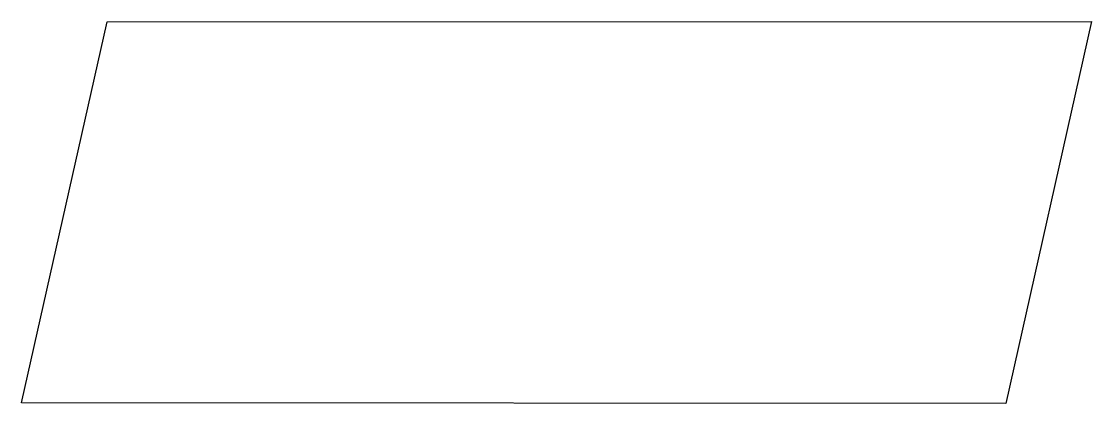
# Model space of a CAD drawing. Extents: x 8 to 19.2, y 6.5 to 10.5.
import ezdxf

# ---------------------------------------------------------------- set-up
doc = ezdxf.new("R2010")
doc.units = 0

msp = doc.modelspace()

# ---------------------------------------------------------------- linework, layer by layer
msp.add_lwpolyline([(8.907, 10.525), (19.231, 10.531), (18.33, 6.529), (8.008, 6.535), (8.907, 10.525)], close=True)

doc.saveas('drawing.dxf')
